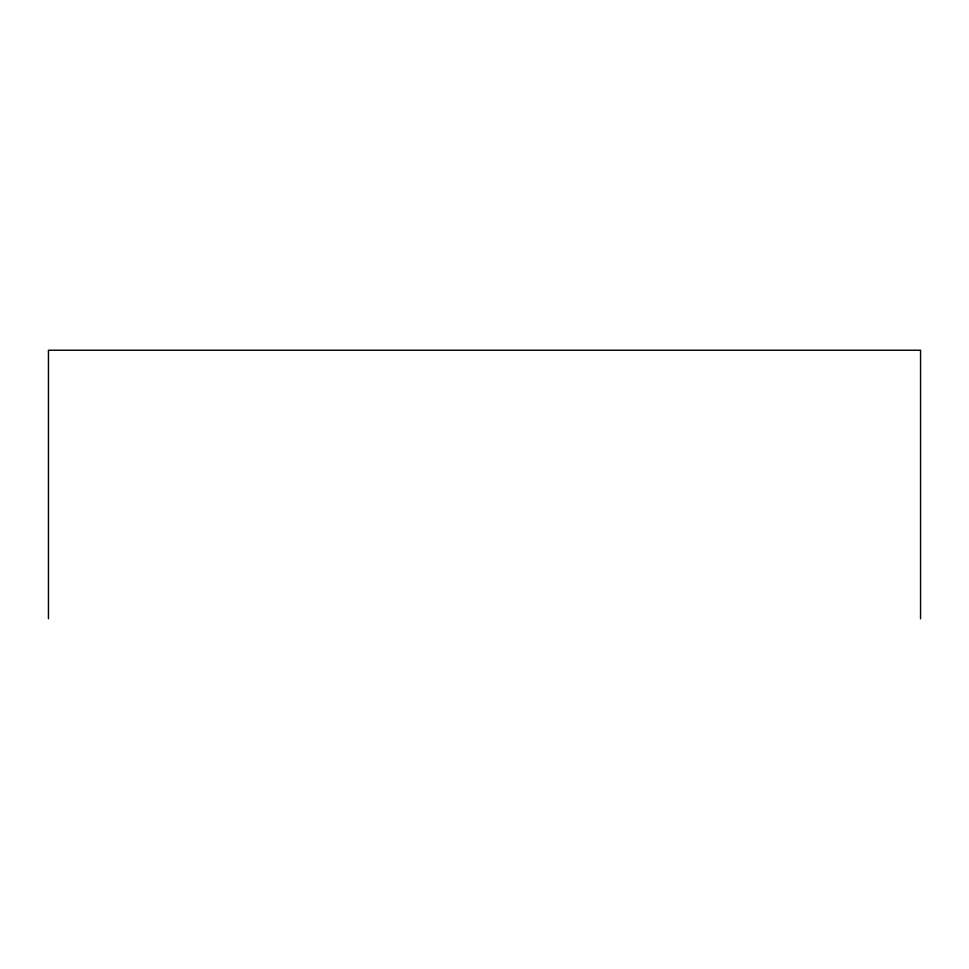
<?xml version="1.0" encoding="UTF-8"?>
<svg xmlns="http://www.w3.org/2000/svg" width="969" height="969" viewBox="0 0 969 969"><rect width="100%" height="100%" fill="white"/><g stroke="black" fill="none" stroke-linecap="round" stroke-linejoin="round"><path stroke-width="1.45" d="M920.55 618.767L920.55 350.233L48.45 350.233L48.45 618.767"/></g></svg>
